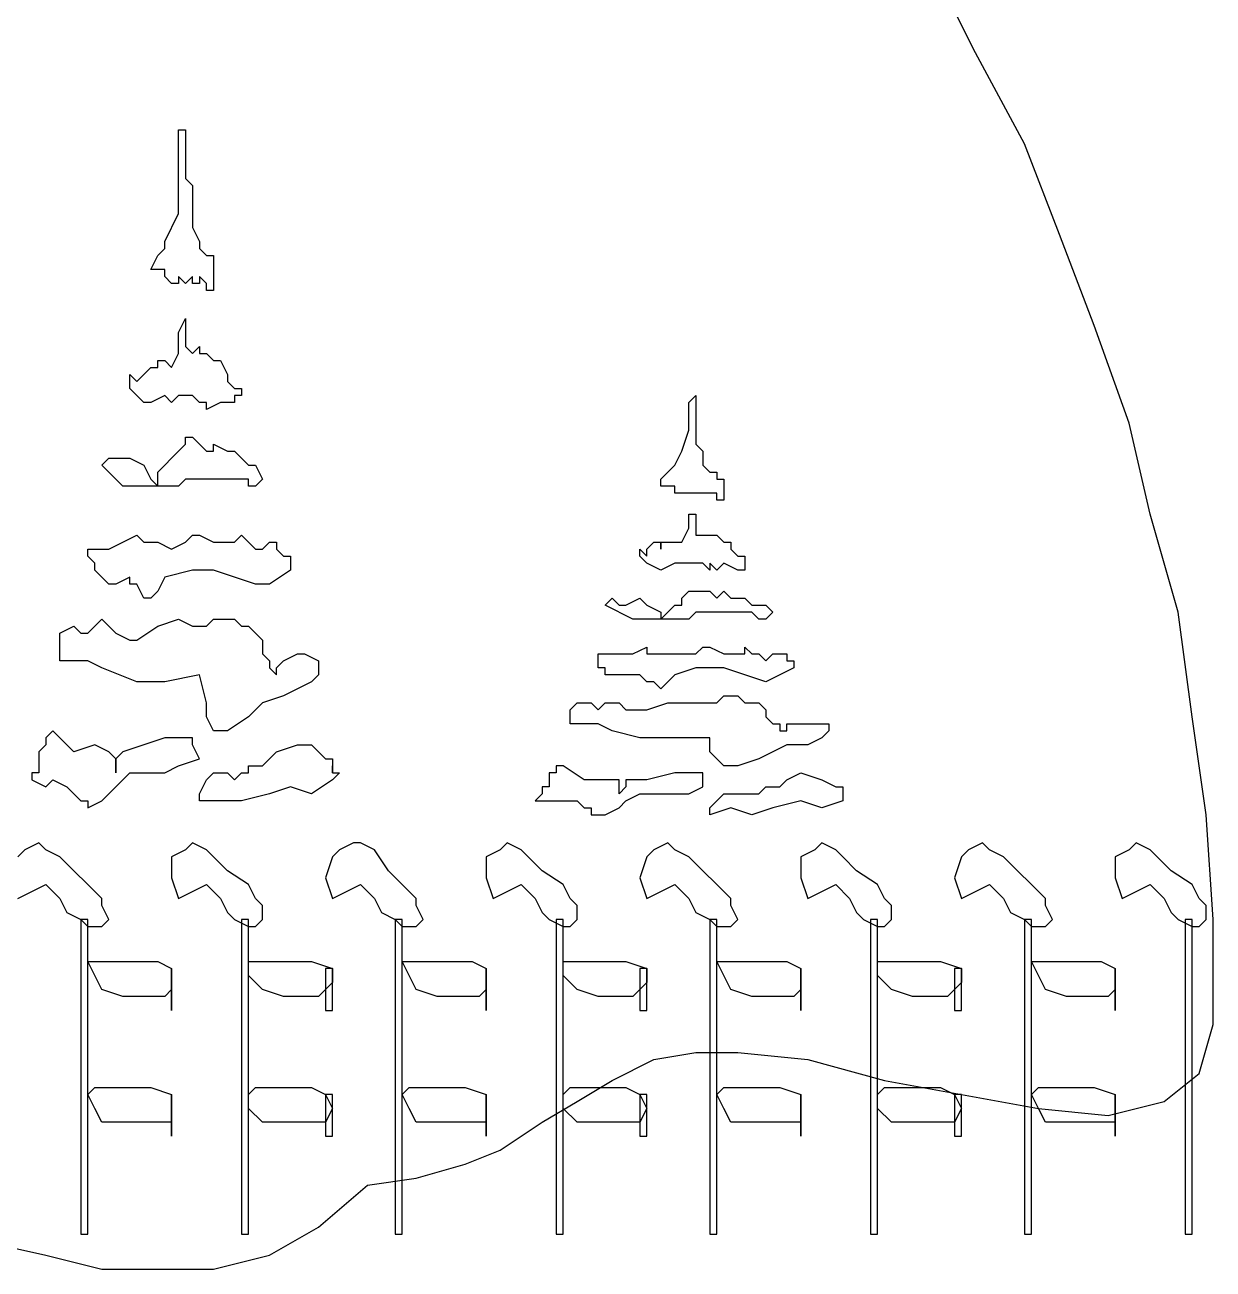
# Model space of a CAD drawing. Extents: x -95 to 513, y -317 to 40.
# Drawn here: x 245.16 to 261.49, y -21.1 to -4 of the extents above; entities that cross this region are included whole.
import ezdxf

# ---------------------------------------------------------------- set-up
doc = ezdxf.new("R2010")
doc.units = 0
doc.header["$MEASUREMENT"] = 0
doc.layers.get('0').update_dxf_attribs({"linetype": 'CONTINUOUS'})

msp = doc.modelspace()

# ---------------------------------------------------------------- linework, layer by layer
at = {"color": 160}
msp.add_lwpolyline([(244.583715, -20.715905), (245.448331, -20.908043), (246.216873, -21.10018), (247.081489, -21.10018), (247.753967, -21.10018), (248.522509, -20.908043), (249.194987, -20.523767), (249.867465, -19.947362), (249.867465, -19.947362), (250.539943, -19.851289), (251.212421, -19.65916), (251.692761, -19.467022), (252.269166, -19.082747), (252.749515, -18.794544), (253.229855, -18.506342), (253.80626, -18.218131), (254.382673, -18.122066), (254.959078, -18.122066), (254.959078, -18.122066), (255.919758, -18.218131), (256.976511, -18.506342), (258.033257, -18.698471), (259.09001, -18.890609), (260.05069, -18.986682), (260.819241, -18.794544), (261.299581, -18.410269), (261.491711, -17.737791), (261.491711, -17.737791), (261.491711, -16.29677), (261.395646, -14.85575), (261.203508, -13.510794), (261.011371, -12.069773), (260.627103, -10.724818), (260.338893, -9.475927), (259.858553, -8.130979), (259.378212, -6.882088), (258.897872, -5.633205), (258.225394, -4.384314), (257.648989, -3.231496)], dxfattribs=at)
at = {"color": 7}
for points in [[(247.081489, -6.978161), (247.273627, -6.593885), (247.273627, -6.017472), (247.273627, -5.441067), (247.273627, -5.441067), (247.369691, -5.441067), (247.369691, -5.441067), (247.369691, -5.441067), (247.369691, -5.441067), (247.369691, -5.633205), (247.369691, -5.825343), (247.369691, -6.113545), (247.369691, -6.113545), (247.465764, -6.20961), (247.465764, -6.305683), (247.465764, -6.497813), (247.465764, -6.497813), (247.465764, -6.68995), (247.465764, -6.786023), (247.561829, -6.978161), (247.561829, -6.978161), (247.561829, -7.074226), (247.657894, -7.17029), (247.753967, -7.17029), (247.753967, -7.17029), (247.753967, -7.266363), (247.753967, -7.362428), (247.753967, -7.458501), (247.753967, -7.458501), (247.753967, -7.650631), (247.753967, -7.650631), (247.657894, -7.650631), (247.657894, -7.650631), (247.657894, -7.554566), (247.561829, -7.458501), (247.561829, -7.554566), (247.561829, -7.554566), (247.561829, -7.554566), (247.465764, -7.554566), (247.465764, -7.458501), (247.465764, -7.458501), (247.465764, -7.458501), (247.369691, -7.554566), (247.273627, -7.458501), (247.273627, -7.458501), (247.273627, -7.554566), (247.273627, -7.554566), (247.273627, -7.554566), (247.273627, -7.554566), (247.177554, -7.554566), (247.081489, -7.458501), (247.081489, -7.362428), (247.081489, -7.362428), (246.985416, -7.362428), (246.985416, -7.362428), (246.889351, -7.362428), (246.889351, -7.362428), (246.985416, -7.17029), (247.081489, -7.074226), (247.081489, -6.978161), (247.081489, -6.978161)], [(247.273627, -8.515246), (247.273627, -8.419181), (247.273627, -8.227044), (247.369691, -8.034906), (247.369691, -8.034906), (247.369691, -8.034906), (247.369691, -8.130979), (247.369691, -8.323108), (247.369691, -8.323108), (247.369691, -8.419181), (247.465764, -8.515246), (247.465764, -8.515246), (247.465764, -8.515246), (247.465764, -8.515246), (247.561829, -8.419181), (247.561829, -8.419181), (247.561829, -8.419181), (247.561829, -8.419181), (247.561829, -8.419181), (247.561829, -8.515246), (247.561829, -8.515246), (247.657894, -8.515246), (247.657894, -8.515246), (247.657894, -8.515246), (247.657894, -8.515246), (247.753967, -8.611319), (247.850032, -8.611319), (247.946105, -8.803449), (247.946105, -8.803449), (247.946105, -8.803449), (247.946105, -8.899522), (247.946105, -8.899522), (247.946105, -8.899522), (247.946105, -8.899522), (248.042169, -8.995586), (248.138234, -8.995586), (248.138234, -8.995586), (248.138234, -9.091659), (248.042169, -9.091659), (248.042169, -9.187724), (248.042169, -9.187724), (247.946105, -9.187724), (247.850032, -9.187724), (247.657894, -9.283797), (247.657894, -9.283797), (247.657894, -9.283797), (247.657894, -9.187724), (247.657894, -9.187724), (247.657894, -9.187724), (247.657894, -9.187724), (247.561829, -9.187724), (247.561829, -9.187724), (247.561829, -9.187724), (247.465764, -9.091659), (247.465764, -9.091659), (247.369691, -9.091659), (247.369691, -9.091659), (247.369691, -9.091659), (247.273627, -9.091659), (247.177554, -9.187724), (247.177554, -9.187724), (247.177554, -9.187724), (247.081489, -9.091659), (247.081489, -9.091659), (247.081489, -9.091659), (246.889351, -9.187724), (246.793286, -9.187724), (246.601149, -8.995586), (246.601149, -8.995586), (246.601149, -8.995586), (246.601149, -8.899522), (246.601149, -8.803449), (246.601149, -8.803449), (246.697213, -8.899522), (246.793286, -8.803449), (246.889351, -8.707384), (246.889351, -8.707384), (246.889351, -8.707384), (246.889351, -8.707384), (246.985416, -8.707384), (246.985416, -8.707384), (246.985416, -8.707384), (246.985416, -8.611319), (246.985416, -8.611319), (246.985416, -8.611319), (247.081489, -8.611319), (247.177554, -8.707384), (247.273627, -8.515246), (247.273627, -8.515246)], [(254.094462, -10.05234), (254.190535, -9.860202), (254.2866, -9.572), (254.2866, -9.187724), (254.2866, -9.187724), (254.2866, -9.187724), (254.382673, -9.091659), (254.382673, -9.187724), (254.382673, -9.187724), (254.382673, -9.283797), (254.382673, -9.379862), (254.382673, -9.572), (254.382673, -9.572), (254.382673, -9.572), (254.382673, -9.668064), (254.382673, -9.764137), (254.382673, -9.764137), (254.478738, -9.860202), (254.478738, -9.956267), (254.478738, -10.05234), (254.478738, -10.05234), (254.574802, -10.148404), (254.670875, -10.148404), (254.670875, -10.244477), (254.670875, -10.244477), (254.76694, -10.244477), (254.76694, -10.340542), (254.76694, -10.436615), (254.76694, -10.436615), (254.76694, -10.53268), (254.76694, -10.53268), (254.670875, -10.53268), (254.670875, -10.53268), (254.670875, -10.436615), (254.574802, -10.436615), (254.478738, -10.436615), (254.478738, -10.436615), (254.478738, -10.436615), (254.478738, -10.436615), (254.478738, -10.436615), (254.478738, -10.436615), (254.382673, -10.436615), (254.382673, -10.436615), (254.2866, -10.436615), (254.2866, -10.436615), (254.2866, -10.436615), (254.190535, -10.436615), (254.190535, -10.436615), (254.190535, -10.436615), (254.190535, -10.436615), (254.094462, -10.436615), (254.094462, -10.340542), (254.094462, -10.340542), (253.998397, -10.340542), (253.902333, -10.340542), (253.902333, -10.340542), (253.902333, -10.340542), (253.902333, -10.244477), (253.998397, -10.148404), (254.094462, -10.05234), (254.094462, -10.05234)], [(247.465764, -9.668064), (247.561829, -9.764137), (247.561829, -9.764137), (247.657894, -9.860202), (247.657894, -9.860202), (247.753967, -9.860202), (247.753967, -9.764137), (247.753967, -9.764137), (247.753967, -9.764137), (247.946105, -9.860202), (248.042169, -9.860202), (248.138234, -9.956267), (248.138234, -9.956267), (248.234307, -10.05234), (248.330372, -10.05234), (248.426445, -10.244477), (248.426445, -10.244477), (248.426445, -10.244477), (248.330372, -10.340542), (248.330372, -10.340542), (248.330372, -10.340542), (248.234307, -10.340542), (248.234307, -10.244477), (248.138234, -10.244477), (248.138234, -10.244477), (247.850032, -10.244477), (247.657894, -10.244477), (247.465764, -10.244477), (247.465764, -10.244477), (247.369691, -10.244477), (247.273627, -10.340542), (247.177554, -10.340542), (247.177554, -10.340542), (246.793286, -10.340542), (246.505076, -10.340542), (246.216873, -10.05234), (246.216873, -10.05234), (246.312946, -9.956267), (246.312946, -9.956267), (246.409011, -9.956267), (246.409011, -9.956267), (246.601149, -9.956267), (246.793286, -10.05234), (246.889351, -10.244477), (246.889351, -10.244477), (246.985416, -10.340542), (246.985416, -10.148404), (247.081489, -10.05234), (247.081489, -10.05234), (247.177554, -9.956267), (247.273627, -9.860202), (247.369691, -9.764137), (247.369691, -9.764137), (247.369691, -9.668064), (247.369691, -9.668064), (247.465764, -9.668064), (247.465764, -9.668064)], [(254.190535, -11.109085), (254.2866, -10.916955), (254.2866, -10.820882), (254.2866, -10.724818), (254.2866, -10.724818), (254.382673, -10.724818), (254.382673, -10.820882), (254.382673, -10.916955), (254.382673, -10.916955), (254.382673, -11.01302), (254.478738, -11.01302), (254.478738, -11.01302), (254.478738, -11.01302), (254.478738, -11.01302), (254.478738, -11.01302), (254.478738, -11.01302), (254.478738, -11.01302), (254.574802, -11.01302), (254.574802, -11.01302), (254.574802, -11.01302), (254.574802, -11.01302), (254.574802, -11.01302), (254.670875, -11.01302), (254.670875, -11.01302), (254.670875, -11.01302), (254.76694, -11.109085), (254.863013, -11.109085), (254.863013, -11.205158), (254.863013, -11.205158), (254.863013, -11.205158), (254.959078, -11.301223), (254.959078, -11.301223), (254.959078, -11.301223), (254.959078, -11.301223), (255.055151, -11.301223), (255.055151, -11.397295), (255.055151, -11.397295), (255.055151, -11.397295), (255.055151, -11.397295), (255.055151, -11.49336), (255.055151, -11.49336), (254.959078, -11.49336), (254.76694, -11.397295), (254.670875, -11.49336), (254.670875, -11.49336), (254.670875, -11.49336), (254.670875, -11.49336), (254.670875, -11.49336), (254.670875, -11.49336), (254.574802, -11.397295), (254.574802, -11.49336), (254.574802, -11.49336), (254.574802, -11.49336), (254.478738, -11.397295), (254.382673, -11.397295), (254.382673, -11.397295), (254.382673, -11.397295), (254.2866, -11.397295), (254.2866, -11.397295), (254.190535, -11.397295), (254.190535, -11.397295), (254.190535, -11.397295), (254.094462, -11.397295), (254.094462, -11.397295), (254.094462, -11.397295), (253.902333, -11.49336), (253.710195, -11.397295), (253.614122, -11.301223), (253.614122, -11.301223), (253.614122, -11.301223), (253.614122, -11.301223), (253.614122, -11.205158), (253.614122, -11.205158), (253.710195, -11.301223), (253.710195, -11.205158), (253.80626, -11.109085), (253.80626, -11.109085), (253.902333, -11.109085), (253.902333, -11.205158), (253.902333, -11.205158), (253.902333, -11.205158), (253.902333, -11.109085), (253.998397, -11.109085), (253.998397, -11.109085), (253.998397, -11.109085), (254.094462, -11.109085), (254.190535, -11.109085), (254.190535, -11.109085), (254.190535, -11.109085)], [(247.561829, -11.01302), (247.753967, -11.109085), (247.850032, -11.109085), (248.042169, -11.109085), (248.042169, -11.109085), (248.042169, -11.109085), (248.138234, -11.01302), (248.138234, -11.01302), (248.138234, -11.01302), (248.234307, -11.109085), (248.330372, -11.205158), (248.426445, -11.205158), (248.426445, -11.205158), (248.426445, -11.205158), (248.522509, -11.109085), (248.618582, -11.109085), (248.618582, -11.109085), (248.618582, -11.205158), (248.714647, -11.301223), (248.810712, -11.301223), (248.810712, -11.301223), (248.810712, -11.397295), (248.810712, -11.49336), (248.810712, -11.49336), (248.810712, -11.49336), (248.522509, -11.685498), (248.330372, -11.685498), (248.042169, -11.589433), (248.042169, -11.589433), (247.753967, -11.49336), (247.465764, -11.49336), (247.081489, -11.589433), (247.081489, -11.589433), (246.985416, -11.781563), (246.889351, -11.877636), (246.793286, -11.877636), (246.793286, -11.877636), (246.697213, -11.685498), (246.601149, -11.685498), (246.601149, -11.589433), (246.601149, -11.589433), (246.409011, -11.685498), (246.312946, -11.685498), (246.216873, -11.589433), (246.216873, -11.589433), (246.120809, -11.49336), (246.120809, -11.397295), (246.024736, -11.301223), (246.024736, -11.301223), (246.024736, -11.301223), (246.024736, -11.205158), (246.024736, -11.205158), (246.024736, -11.205158), (246.312946, -11.205158), (246.505076, -11.109085), (246.697213, -11.01302), (246.697213, -11.01302), (246.793286, -11.109085), (246.793286, -11.109085), (246.793286, -11.109085), (246.793286, -11.109085), (246.985416, -11.109085), (247.177554, -11.205158), (247.369691, -11.109085), (247.369691, -11.109085), (247.465764, -11.01302), (247.561829, -11.01302), (247.561829, -11.01302), (247.561829, -11.01302)], [(254.382673, -11.781563), (254.478738, -11.781563), (254.574802, -11.781563), (254.670875, -11.877636), (254.670875, -11.877636), (254.670875, -11.877636), (254.76694, -11.781563), (254.76694, -11.781563), (254.76694, -11.781563), (254.863013, -11.877636), (255.055151, -11.877636), (255.151215, -11.9737), (255.151215, -11.9737), (255.24728, -11.9737), (255.343353, -11.9737), (255.439418, -12.069773), (255.439418, -12.069773), (255.343353, -12.165838), (255.343353, -12.165838), (255.343353, -12.165838), (255.343353, -12.165838), (255.24728, -12.165838), (255.151215, -12.069773), (255.055151, -12.069773), (255.055151, -12.069773), (254.863013, -12.069773), (254.670875, -12.069773), (254.382673, -12.069773), (254.382673, -12.069773), (254.2866, -12.165838), (254.190535, -12.165838), (254.190535, -12.165838), (254.190535, -12.165838), (253.80626, -12.165838), (253.518057, -12.165838), (253.133782, -11.9737), (253.133782, -11.9737), (253.229855, -11.877636), (253.325919, -11.9737), (253.421984, -11.9737), (253.421984, -11.9737), (253.614122, -11.877636), (253.710195, -11.9737), (253.902333, -12.069773), (253.902333, -12.069773), (253.902333, -12.165838), (253.998397, -12.069773), (254.094462, -11.9737), (254.094462, -11.9737), (254.190535, -11.9737), (254.190535, -11.877636), (254.2866, -11.781563), (254.2866, -11.781563), (254.382673, -11.781563), (254.382673, -11.781563), (254.382673, -11.781563), (254.382673, -11.781563)], [(247.465764, -12.261911), (247.561829, -12.261911), (247.657894, -12.261911), (247.753967, -12.165838), (247.753967, -12.165838), (247.850032, -12.165838), (247.946105, -12.165838), (248.042169, -12.165838), (248.042169, -12.165838), (248.138234, -12.261911), (248.138234, -12.261911), (248.234307, -12.261911), (248.234307, -12.261911), (248.330372, -12.357976), (248.426445, -12.454041), (248.426445, -12.646178), (248.426445, -12.646178), (248.522509, -12.742251), (248.522509, -12.838316), (248.618582, -12.934381), (248.618582, -12.934381), (248.618582, -12.838316), (248.618582, -12.838316), (248.714647, -12.742251), (248.714647, -12.742251), (248.906785, -12.646178), (249.00285, -12.646178), (249.194987, -12.742251), (249.194987, -12.742251), (249.194987, -12.934381), (249.194987, -12.934381), (249.098923, -13.030454), (249.098923, -13.030454), (248.906785, -13.126519), (248.714647, -13.222591), (248.426445, -13.318656), (248.426445, -13.318656), (248.234307, -13.510794), (247.946105, -13.702932), (247.753967, -13.702932), (247.753967, -13.702932), (247.657894, -13.510794), (247.657894, -13.318656), (247.561829, -12.934381), (247.561829, -12.934381), (247.081489, -13.030454), (246.697213, -13.030454), (246.216873, -12.838316), (246.216873, -12.838316), (246.024736, -12.742251), (245.832598, -12.742251), (245.736533, -12.742251), (245.736533, -12.742251), (245.640468, -12.742251), (245.640468, -12.742251), (245.640468, -12.646178), (245.640468, -12.646178), (245.640468, -12.550114), (245.640468, -12.454041), (245.640468, -12.357976), (245.640468, -12.357976), (245.832598, -12.261911), (245.928671, -12.357976), (246.024736, -12.357976), (246.024736, -12.357976), (246.120809, -12.261911), (246.216873, -12.165838), (246.312946, -12.261911), (246.312946, -12.261911), (246.409011, -12.357976), (246.601149, -12.454041), (246.697213, -12.454041), (246.697213, -12.454041), (246.985416, -12.261911), (247.273627, -12.165838), (247.465764, -12.261911), (247.465764, -12.261911)], [(254.574802, -12.550114), (254.76694, -12.646178), (254.863013, -12.646178), (255.055151, -12.646178), (255.055151, -12.646178), (255.055151, -12.646178), (255.055151, -12.550114), (255.055151, -12.550114), (255.055151, -12.550114), (255.151215, -12.646178), (255.24728, -12.646178), (255.343353, -12.742251), (255.343353, -12.742251), (255.439418, -12.646178), (255.535491, -12.646178), (255.631556, -12.646178), (255.631556, -12.646178), (255.631556, -12.742251), (255.72762, -12.742251), (255.72762, -12.742251), (255.72762, -12.742251), (255.72762, -12.838316), (255.72762, -12.838316), (255.72762, -12.838316), (255.72762, -12.838316), (255.535491, -12.934381), (255.343353, -13.030454), (255.055151, -12.934381), (255.055151, -12.934381), (254.76694, -12.838316), (254.382673, -12.838316), (254.094462, -12.934381), (254.094462, -12.934381), (253.998397, -13.030454), (253.902333, -13.126519), (253.80626, -13.030454), (253.80626, -13.030454), (253.710195, -13.030454), (253.614122, -12.934381), (253.518057, -12.934381), (253.518057, -12.934381), (253.421984, -12.934381), (253.325919, -12.934381), (253.133782, -12.934381), (253.133782, -12.934381), (253.133782, -12.838316), (253.037717, -12.838316), (253.037717, -12.742251), (253.037717, -12.742251), (253.037717, -12.742251), (253.037717, -12.742251), (253.037717, -12.646178), (253.037717, -12.646178), (253.229855, -12.646178), (253.518057, -12.646178), (253.710195, -12.550114), (253.710195, -12.550114), (253.710195, -12.646178), (253.80626, -12.646178), (253.80626, -12.646178), (253.80626, -12.646178), (253.998397, -12.646178), (254.190535, -12.646178), (254.382673, -12.646178), (254.382673, -12.646178), (254.478738, -12.550114), (254.478738, -12.550114), (254.574802, -12.550114), (254.574802, -12.550114)], [(254.478738, -13.318656), (254.574802, -13.318656), (254.574802, -13.318656), (254.670875, -13.318656), (254.670875, -13.318656), (254.76694, -13.222591), (254.959078, -13.222591), (255.055151, -13.318656), (255.055151, -13.318656), (255.055151, -13.318656), (255.151215, -13.318656), (255.24728, -13.318656), (255.24728, -13.318656), (255.343353, -13.414729), (255.343353, -13.510794), (255.439418, -13.606859), (255.439418, -13.606859), (255.535491, -13.606859), (255.535491, -13.702932), (255.535491, -13.702932), (255.535491, -13.702932), (255.631556, -13.702932), (255.631556, -13.702932), (255.631556, -13.606859), (255.631556, -13.606859), (255.823693, -13.606859), (256.015831, -13.606859), (256.207969, -13.606859), (256.207969, -13.606859), (256.207969, -13.702932), (256.111896, -13.798996), (256.111896, -13.798996), (256.111896, -13.798996), (255.919758, -13.895069), (255.631556, -13.895069), (255.439418, -13.991134), (255.439418, -13.991134), (255.24728, -14.087199), (254.959078, -14.183272), (254.76694, -14.183272), (254.76694, -14.183272), (254.670875, -14.087199), (254.574802, -13.991134), (254.574802, -13.798996), (254.574802, -13.798996), (254.094462, -13.798996), (253.614122, -13.798996), (253.229855, -13.702932), (253.229855, -13.702932), (253.037717, -13.606859), (252.845579, -13.606859), (252.653442, -13.606859), (252.653442, -13.606859), (252.653442, -13.606859), (252.653442, -13.606859), (252.653442, -13.606859), (252.653442, -13.606859), (252.653442, -13.510794), (252.653442, -13.414729), (252.653442, -13.414729), (252.653442, -13.414729), (252.749515, -13.318656), (252.941644, -13.318656), (253.037717, -13.414729), (253.037717, -13.414729), (253.133782, -13.318656), (253.229855, -13.318656), (253.325919, -13.318656), (253.325919, -13.318656), (253.421984, -13.414729), (253.518057, -13.414729), (253.710195, -13.414729), (253.710195, -13.414729), (253.998397, -13.318656), (254.190535, -13.318656), (254.478738, -13.318656), (254.478738, -13.318656)], [(247.465764, -13.895069), (247.465764, -13.798996), (247.369691, -13.798996), (247.369691, -13.798996), (247.369691, -13.798996), (247.081489, -13.798996), (246.793286, -13.895069), (246.505076, -13.991134), (246.505076, -13.991134), (246.409011, -14.087199), (246.409011, -14.183272), (246.409011, -14.279337), (246.409011, -14.279337), (246.409011, -14.183272), (246.409011, -14.087199), (246.312946, -13.991134), (246.312946, -13.991134), (246.120809, -13.895069), (245.832598, -13.991134), (245.544395, -13.702932), (245.544395, -13.702932), (245.544395, -13.702932), (245.448331, -13.798996), (245.448331, -13.895069), (245.448331, -13.895069), (245.352258, -13.991134), (245.352258, -13.991134), (245.352258, -14.087199), (245.352258, -14.087199), (245.352258, -14.087199), (245.352258, -14.183272), (245.352258, -14.279337), (245.352258, -14.279337), (245.256193, -14.279337), (245.256193, -14.279337), (245.256193, -14.37541), (245.256193, -14.37541), (245.448331, -14.471474), (245.544395, -14.37541), (245.736533, -14.471474), (245.736533, -14.471474), (245.832598, -14.567547), (245.928671, -14.663612), (246.024736, -14.663612), (246.024736, -14.663612), (246.024736, -14.663612), (246.024736, -14.759677), (246.024736, -14.759677), (246.024736, -14.759677), (246.216873, -14.663612), (246.312946, -14.567547), (246.505076, -14.37541), (246.505076, -14.37541), (246.601149, -14.279337), (246.793286, -14.279337), (246.889351, -14.279337), (246.889351, -14.279337), (247.081489, -14.279337), (247.273627, -14.183272), (247.561829, -14.087199), (247.561829, -14.087199), (247.465764, -13.895069), (247.465764, -13.895069), (247.465764, -13.895069), (247.465764, -13.895069)], [(247.850032, -14.279337), (247.946105, -14.279337), (248.042169, -14.37541), (248.138234, -14.279337), (248.138234, -14.279337), (248.138234, -14.279337), (248.234307, -14.279337), (248.234307, -14.183272), (248.234307, -14.183272), (248.426445, -14.183272), (248.522509, -14.087199), (248.618582, -13.991134), (248.618582, -13.991134), (248.906785, -13.895069), (249.098923, -13.895069), (249.29106, -14.087199), (249.29106, -14.087199), (249.387125, -14.087199), (249.387125, -14.183272), (249.387125, -14.183272), (249.387125, -14.183272), (249.387125, -14.279337), (249.387125, -14.183272), (249.387125, -14.279337), (249.387125, -14.279337), (249.48319, -14.279337), (249.387125, -14.37541), (249.387125, -14.37541), (249.387125, -14.37541), (249.098923, -14.567547), (248.810712, -14.471474), (248.522509, -14.567547), (248.522509, -14.567547), (248.138234, -14.663612), (247.850032, -14.663612), (247.561829, -14.663612), (247.561829, -14.663612), (247.561829, -14.663612), (247.561829, -14.567547), (247.561829, -14.567547), (247.561829, -14.567547), (247.657894, -14.37541), (247.753967, -14.279337), (247.850032, -14.279337), (247.850032, -14.279337)], [(254.478738, -14.279337), (254.382673, -14.279337), (254.382673, -14.279337), (254.382673, -14.279337), (254.382673, -14.279337), (254.094462, -14.279337), (253.710195, -14.37541), (253.421984, -14.37541), (253.421984, -14.37541), (253.421984, -14.471474), (253.421984, -14.471474), (253.325919, -14.567547), (253.325919, -14.567547), (253.325919, -14.471474), (253.325919, -14.471474), (253.325919, -14.37541), (253.325919, -14.37541), (253.037717, -14.37541), (252.845579, -14.37541), (252.557377, -14.183272), (252.557377, -14.183272), (252.461304, -14.183272), (252.461304, -14.279337), (252.365239, -14.279337), (252.365239, -14.279337), (252.365239, -14.37541), (252.365239, -14.37541), (252.365239, -14.471474), (252.365239, -14.471474), (252.269166, -14.471474), (252.269166, -14.471474), (252.269166, -14.567547), (252.269166, -14.567547), (252.269166, -14.567547), (252.269166, -14.567547), (252.173101, -14.663612), (252.173101, -14.663612), (252.365239, -14.663612), (252.557377, -14.663612), (252.749515, -14.663612), (252.749515, -14.663612), (252.845579, -14.759677), (252.941644, -14.759677), (252.941644, -14.85575), (252.941644, -14.85575), (253.037717, -14.85575), (253.037717, -14.85575), (253.037717, -14.85575), (253.037717, -14.85575), (253.133782, -14.85575), (253.325919, -14.759677), (253.421984, -14.663612), (253.421984, -14.663612), (253.614122, -14.567547), (253.710195, -14.567547), (253.902333, -14.567547), (253.902333, -14.567547), (254.094462, -14.567547), (254.2866, -14.567547), (254.478738, -14.471474), (254.478738, -14.471474), (254.478738, -14.37541), (254.478738, -14.37541), (254.478738, -14.279337), (254.478738, -14.279337)], [(254.76694, -14.567547), (254.863013, -14.567547), (255.055151, -14.567547), (255.151215, -14.567547), (255.151215, -14.567547), (255.151215, -14.567547), (255.24728, -14.567547), (255.24728, -14.567547), (255.24728, -14.567547), (255.343353, -14.471474), (255.535491, -14.471474), (255.631556, -14.37541), (255.631556, -14.37541), (255.823693, -14.279337), (256.111896, -14.37541), (256.304034, -14.471474), (256.304034, -14.471474), (256.304034, -14.471474), (256.400098, -14.471474), (256.400098, -14.567547), (256.400098, -14.567547), (256.400098, -14.567547), (256.400098, -14.567547), (256.400098, -14.567547), (256.400098, -14.567547), (256.400098, -14.567547), (256.400098, -14.663612), (256.400098, -14.663612), (256.400098, -14.663612), (256.111896, -14.759677), (255.823693, -14.663612), (255.439418, -14.759677), (255.439418, -14.759677), (255.151215, -14.85575), (254.863013, -14.759677), (254.574802, -14.85575), (254.574802, -14.85575), (254.574802, -14.759677), (254.574802, -14.759677), (254.574802, -14.759677), (254.574802, -14.759677), (254.670875, -14.663612), (254.76694, -14.567547), (254.76694, -14.567547), (254.76694, -14.567547)], [(245.448331, -15.81643), (245.640468, -16.008568), (245.736533, -16.200706), (245.928671, -16.29677), (245.928671, -16.29677), (246.024736, -16.392835), (246.216873, -16.392835), (246.312946, -16.29677), (246.312946, -16.29677), (246.216873, -16.104633), (246.216873, -16.008568), (246.024736, -15.81643), (246.024736, -15.81643), (245.832598, -15.624292), (245.640468, -15.432155), (245.448331, -15.33609), (245.448331, -15.33609), (245.352258, -15.240017), (245.160128, -15.33609), (245.064055, -15.432155)], [(247.657894, -15.81643), (247.850032, -16.008568), (247.946105, -16.200706), (248.042169, -16.29677), (248.042169, -16.29677), (248.234307, -16.392835), (248.330372, -16.392835), (248.426445, -16.29677), (248.426445, -16.29677), (248.426445, -16.104633), (248.330372, -16.008568), (248.234307, -15.81643), (248.234307, -15.81643), (247.946105, -15.624292), (247.753967, -15.432155), (247.657894, -15.33609), (247.657894, -15.33609), (247.465764, -15.240017), (247.369691, -15.33609), (247.177554, -15.432155), (247.177554, -15.432155), (247.177554, -15.720365), (247.273627, -16.008568), (247.657894, -15.81643), (247.657894, -15.81643)], [(249.7714, -15.81643), (249.96353, -16.008568), (250.059603, -16.200706), (250.251741, -16.29677), (250.251741, -16.29677), (250.347805, -16.392835), (250.539943, -16.392835), (250.636008, -16.29677), (250.636008, -16.29677), (250.539943, -16.104633), (250.539943, -16.008568), (250.347805, -15.81643), (250.347805, -15.81643), (250.155668, -15.624292), (249.96353, -15.33609), (249.7714, -15.240017), (249.7714, -15.240017), (249.675328, -15.240017), (249.48319, -15.33609), (249.387125, -15.432155), (249.387125, -15.432155), (249.29106, -15.720365), (249.387125, -16.008568), (249.7714, -15.81643), (249.7714, -15.81643)], [(251.980964, -15.81643), (252.173101, -16.008568), (252.269166, -16.200706), (252.365239, -16.29677), (252.365239, -16.29677), (252.557377, -16.392835), (252.653442, -16.392835), (252.749515, -16.29677), (252.749515, -16.29677), (252.749515, -16.104633), (252.653442, -16.008568), (252.557377, -15.81643), (252.557377, -15.81643), (252.269166, -15.624292), (252.077037, -15.432155), (251.980964, -15.33609), (251.980964, -15.33609), (251.788826, -15.240017), (251.692761, -15.33609), (251.500624, -15.432155), (251.500624, -15.432155), (251.500624, -15.720365), (251.596696, -16.008568), (251.980964, -15.81643), (251.980964, -15.81643)], [(254.094462, -15.81643), (254.2866, -16.008568), (254.382673, -16.200706), (254.574802, -16.29677), (254.574802, -16.29677), (254.670875, -16.392835), (254.863013, -16.392835), (254.959078, -16.29677), (254.959078, -16.29677), (254.863013, -16.104633), (254.863013, -16.008568), (254.670875, -15.81643), (254.670875, -15.81643), (254.478738, -15.624292), (254.2866, -15.432155), (254.094462, -15.33609), (254.094462, -15.33609), (253.998397, -15.240017), (253.80626, -15.33609), (253.710195, -15.432155), (253.710195, -15.432155), (253.614122, -15.720365), (253.710195, -16.008568), (254.094462, -15.81643), (254.094462, -15.81643)], [(256.304034, -15.81643), (256.496171, -16.008568), (256.592236, -16.200706), (256.688309, -16.29677), (256.688309, -16.29677), (256.880438, -16.392835), (256.976511, -16.392835), (257.072576, -16.29677), (257.072576, -16.29677), (257.072576, -16.104633), (256.976511, -16.008568), (256.880438, -15.81643), (256.880438, -15.81643), (256.592236, -15.624292), (256.400098, -15.432155), (256.304034, -15.33609), (256.304034, -15.33609), (256.111896, -15.240017), (256.015831, -15.33609), (255.823693, -15.432155), (255.823693, -15.432155), (255.823693, -15.720365), (255.919758, -16.008568), (256.304034, -15.81643), (256.304034, -15.81643)], [(258.417532, -15.81643), (258.60967, -16.008568), (258.705734, -16.200706), (258.897872, -16.29677), (258.897872, -16.29677), (258.993945, -16.392835), (259.186075, -16.392835), (259.282148, -16.29677), (259.282148, -16.29677), (259.186075, -16.104633), (259.186075, -16.008568), (258.993945, -15.81643), (258.993945, -15.81643), (258.801807, -15.624292), (258.60967, -15.432155), (258.417532, -15.33609), (258.417532, -15.33609), (258.321467, -15.240017), (258.12933, -15.33609), (258.033257, -15.432155), (258.033257, -15.432155), (257.937192, -15.720365), (258.033257, -16.008568), (258.417532, -15.81643), (258.417532, -15.81643)], [(260.627103, -15.81643), (260.819241, -16.008568), (260.915306, -16.200706), (261.011371, -16.29677), (261.011371, -16.29677), (261.203508, -16.392835), (261.299581, -16.392835), (261.395646, -16.29677), (261.395646, -16.29677), (261.395646, -16.104633), (261.299581, -16.008568), (261.203508, -15.81643), (261.203508, -15.81643), (260.915306, -15.624292), (260.723168, -15.432155), (260.627103, -15.33609), (260.627103, -15.33609), (260.434966, -15.240017), (260.338893, -15.33609), (260.146763, -15.432155), (260.146763, -15.432155), (260.146763, -15.720365), (260.242828, -16.008568), (260.627103, -15.81643), (260.627103, -15.81643)], [(245.064055, -16.008568), (245.448331, -15.81643), (245.448331, -15.81643)], [(246.024736, -20.61984), (246.024736, -16.29677), (245.928671, -16.29677), (245.928671, -20.61984), (246.024736, -20.61984), (246.024736, -20.61984)], [(248.234307, -20.61984), (248.234307, -16.29677), (248.138234, -16.29677), (248.138234, -20.61984), (248.234307, -20.61984), (248.234307, -20.61984)], [(250.347805, -20.61984), (250.347805, -16.29677), (250.251741, -16.29677), (250.251741, -20.61984), (250.347805, -20.61984), (250.347805, -20.61984)], [(252.557377, -20.61984), (252.557377, -16.29677), (252.461304, -16.29677), (252.461304, -20.61984), (252.557377, -20.61984), (252.557377, -20.61984)], [(254.670875, -20.61984), (254.670875, -16.29677), (254.574802, -16.29677), (254.574802, -20.61984), (254.670875, -20.61984), (254.670875, -20.61984)], [(256.880438, -20.61984), (256.880438, -16.29677), (256.784374, -16.29677), (256.784374, -20.61984), (256.880438, -20.61984), (256.880438, -20.61984)], [(258.993945, -20.61984), (258.993945, -16.29677), (258.897872, -16.29677), (258.897872, -20.61984), (258.993945, -20.61984), (258.993945, -20.61984)], [(261.203508, -20.61984), (261.203508, -16.29677), (261.107444, -16.29677), (261.107444, -20.61984), (261.203508, -20.61984), (261.203508, -20.61984)], [(246.216873, -16.873183), (246.505076, -16.873183), (246.985416, -16.873183), (247.177554, -16.969248), (247.177554, -16.969248), (247.177554, -17.161386), (247.177554, -17.257451), (247.081489, -17.353524), (247.081489, -17.353524), (246.793286, -17.353524), (246.505076, -17.353524), (246.216873, -17.257451), (246.216873, -17.257451), (246.120809, -17.065313), (246.024736, -16.873183), (246.216873, -16.873183), (246.216873, -16.873183)], [(248.330372, -16.873183), (248.714647, -16.873183), (249.098923, -16.873183), (249.387125, -16.969248), (249.387125, -16.969248), (249.387125, -17.161386), (249.29106, -17.257451), (249.194987, -17.353524), (249.194987, -17.353524), (249.00285, -17.353524), (248.714647, -17.353524), (248.426445, -17.257451), (248.426445, -17.257451), (248.234307, -17.065313), (248.234307, -16.873183), (248.330372, -16.873183), (248.330372, -16.873183)], [(250.539943, -16.873183), (250.828146, -16.873183), (251.308486, -16.873183), (251.500624, -16.969248), (251.500624, -16.969248), (251.500624, -17.161386), (251.500624, -17.257451), (251.404559, -17.353524), (251.404559, -17.353524), (251.116348, -17.353524), (250.828146, -17.353524), (250.539943, -17.257451), (250.539943, -17.257451), (250.443878, -17.065313), (250.347805, -16.873183), (250.539943, -16.873183), (250.539943, -16.873183)], [(252.653442, -16.873183), (253.037717, -16.873183), (253.421984, -16.873183), (253.710195, -16.969248), (253.710195, -16.969248), (253.710195, -17.161386), (253.614122, -17.257451), (253.518057, -17.353524), (253.518057, -17.353524), (253.325919, -17.353524), (253.037717, -17.353524), (252.749515, -17.257451), (252.749515, -17.257451), (252.557377, -17.065313), (252.557377, -16.873183), (252.653442, -16.873183), (252.653442, -16.873183)], [(254.863013, -16.873183), (255.151215, -16.873183), (255.631556, -16.873183), (255.823693, -16.969248), (255.823693, -16.969248), (255.823693, -17.161386), (255.823693, -17.257451), (255.72762, -17.353524), (255.72762, -17.353524), (255.439418, -17.353524), (255.151215, -17.353524), (254.863013, -17.257451), (254.863013, -17.257451), (254.76694, -17.065313), (254.670875, -16.873183), (254.863013, -16.873183), (254.863013, -16.873183)], [(256.976511, -16.873183), (257.360787, -16.873183), (257.745054, -16.873183), (258.033257, -16.969248), (258.033257, -16.969248), (258.033257, -17.161386), (257.937192, -17.257451), (257.841127, -17.353524), (257.841127, -17.353524), (257.648989, -17.353524), (257.360787, -17.353524), (257.072576, -17.257451), (257.072576, -17.257451), (256.880438, -17.065313), (256.880438, -16.873183), (256.976511, -16.873183), (256.976511, -16.873183)], [(259.186075, -16.873183), (259.474285, -16.873183), (259.954625, -16.873183), (260.146763, -16.969248), (260.146763, -16.969248), (260.146763, -17.161386), (260.146763, -17.257451), (260.05069, -17.353524), (260.05069, -17.353524), (259.762488, -17.353524), (259.474285, -17.353524), (259.186075, -17.257451), (259.186075, -17.257451), (259.09001, -17.065313), (258.993945, -16.873183), (259.186075, -16.873183), (259.186075, -16.873183)], [(247.177554, -16.969248), (247.177554, -17.545653), (247.177554, -17.545653), (247.177554, -16.969248), (247.177554, -16.969248), (247.177554, -16.969248)], [(249.29106, -16.969248), (249.29106, -17.545653), (249.387125, -17.545653), (249.387125, -16.969248), (249.29106, -16.969248), (249.29106, -16.969248)], [(251.500624, -16.969248), (251.500624, -17.545653), (251.500624, -17.545653), (251.500624, -16.969248), (251.500624, -16.969248), (251.500624, -16.969248)], [(253.614122, -16.969248), (253.614122, -17.545653), (253.710195, -17.545653), (253.710195, -16.969248), (253.614122, -16.969248), (253.614122, -16.969248)], [(255.823693, -16.969248), (255.823693, -17.545653), (255.823693, -17.545653), (255.823693, -16.969248), (255.823693, -16.969248), (255.823693, -16.969248)], [(257.937192, -16.969248), (257.937192, -17.545653), (258.033257, -17.545653), (258.033257, -16.969248), (257.937192, -16.969248), (257.937192, -16.969248)], [(260.146763, -16.969248), (260.146763, -17.545653), (260.146763, -17.545653), (260.146763, -16.969248), (260.146763, -16.969248), (260.146763, -16.969248)], [(246.120809, -18.602406), (246.505076, -18.602406), (246.889351, -18.602406), (247.177554, -18.698471), (247.177554, -18.698471), (247.177554, -18.890609), (247.177554, -19.082747), (247.081489, -19.082747), (247.081489, -19.082747), (246.793286, -19.082747), (246.505076, -19.082747), (246.216873, -19.082747), (246.216873, -19.082747), (246.120809, -18.890609), (246.024736, -18.698471), (246.120809, -18.602406), (246.120809, -18.602406)], [(248.330372, -18.602406), (248.714647, -18.602406), (249.098923, -18.602406), (249.29106, -18.698471), (249.29106, -18.698471), (249.387125, -18.890609), (249.29106, -19.082747), (249.194987, -19.082747), (249.194987, -19.082747), (249.00285, -19.082747), (248.618582, -19.082747), (248.426445, -19.082747), (248.426445, -19.082747), (248.234307, -18.890609), (248.234307, -18.698471), (248.330372, -18.602406), (248.330372, -18.602406)], [(250.443878, -18.602406), (250.828146, -18.602406), (251.212421, -18.602406), (251.500624, -18.698471), (251.500624, -18.698471), (251.500624, -18.890609), (251.500624, -19.082747), (251.404559, -19.082747), (251.404559, -19.082747), (251.116348, -19.082747), (250.828146, -19.082747), (250.539943, -19.082747), (250.539943, -19.082747), (250.443878, -18.890609), (250.347805, -18.698471), (250.443878, -18.602406), (250.443878, -18.602406)], [(252.653442, -18.602406), (253.037717, -18.602406), (253.421984, -18.602406), (253.614122, -18.698471), (253.614122, -18.698471), (253.710195, -18.890609), (253.614122, -19.082747), (253.518057, -19.082747), (253.518057, -19.082747), (253.325919, -19.082747), (252.941644, -19.082747), (252.749515, -19.082747), (252.749515, -19.082747), (252.557377, -18.890609), (252.557377, -18.698471), (252.653442, -18.602406), (252.653442, -18.602406)], [(254.76694, -18.602406), (255.151215, -18.602406), (255.535491, -18.602406), (255.823693, -18.698471), (255.823693, -18.698471), (255.823693, -18.890609), (255.823693, -19.082747), (255.72762, -19.082747), (255.72762, -19.082747), (255.439418, -19.082747), (255.151215, -19.082747), (254.863013, -19.082747), (254.863013, -19.082747), (254.76694, -18.890609), (254.670875, -18.698471), (254.76694, -18.602406), (254.76694, -18.602406)], [(256.976511, -18.602406), (257.360787, -18.602406), (257.745054, -18.602406), (257.937192, -18.698471), (257.937192, -18.698471), (258.033257, -18.890609), (257.937192, -19.082747), (257.841127, -19.082747), (257.841127, -19.082747), (257.648989, -19.082747), (257.264714, -19.082747), (257.072576, -19.082747), (257.072576, -19.082747), (256.880438, -18.890609), (256.880438, -18.698471), (256.976511, -18.602406), (256.976511, -18.602406)], [(259.09001, -18.602406), (259.474285, -18.602406), (259.858553, -18.602406), (260.146763, -18.698471), (260.146763, -18.698471), (260.146763, -18.890609), (260.146763, -19.082747), (260.05069, -19.082747), (260.05069, -19.082747), (259.762488, -19.082747), (259.474285, -19.082747), (259.186075, -19.082747), (259.186075, -19.082747), (259.09001, -18.890609), (258.993945, -18.698471), (259.09001, -18.602406), (259.09001, -18.602406)], [(247.177554, -18.698471), (247.177554, -19.274884), (247.177554, -19.274884), (247.177554, -18.698471), (247.177554, -18.698471), (247.177554, -18.698471)], [(249.29106, -18.698471), (249.29106, -19.274884), (249.387125, -19.274884), (249.387125, -18.698471), (249.29106, -18.698471), (249.29106, -18.698471)], [(251.500624, -18.698471), (251.500624, -19.274884), (251.500624, -19.274884), (251.500624, -18.698471), (251.500624, -18.698471), (251.500624, -18.698471)], [(253.614122, -18.698471), (253.614122, -19.274884), (253.710195, -19.274884), (253.710195, -18.698471), (253.614122, -18.698471), (253.614122, -18.698471)], [(255.823693, -18.698471), (255.823693, -19.274884), (255.823693, -19.274884), (255.823693, -18.698471), (255.823693, -18.698471), (255.823693, -18.698471)], [(257.937192, -18.698471), (257.937192, -19.274884), (258.033257, -19.274884), (258.033257, -18.698471), (257.937192, -18.698471), (257.937192, -18.698471)], [(260.146763, -18.698471), (260.146763, -19.274884), (260.146763, -19.274884), (260.146763, -18.698471), (260.146763, -18.698471), (260.146763, -18.698471)]]:
    msp.add_lwpolyline(points, dxfattribs=at)

doc.saveas('drawing.dxf')
